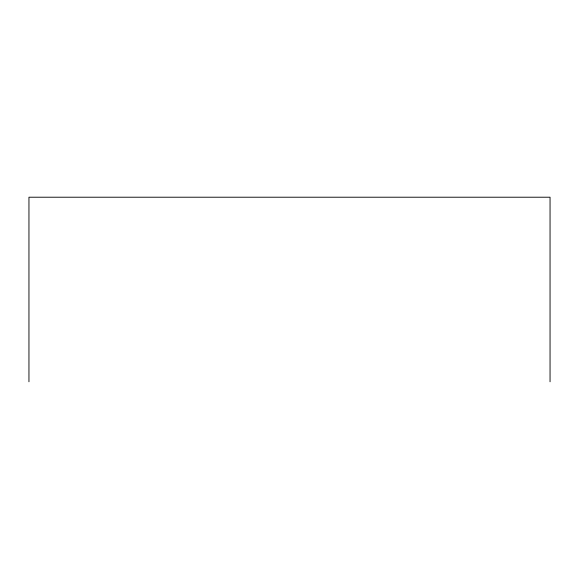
<?xml version="1.0" encoding="UTF-8"?>
<svg xmlns="http://www.w3.org/2000/svg" width="579" height="579" viewBox="0 0 579 579"><rect width="100%" height="100%" fill="white"/><g stroke="black" fill="none" stroke-linecap="round" stroke-linejoin="round"><path stroke-width="0.87" d="M550.05 381.785L550.05 197.215L28.95 197.215L28.95 381.785"/></g></svg>
